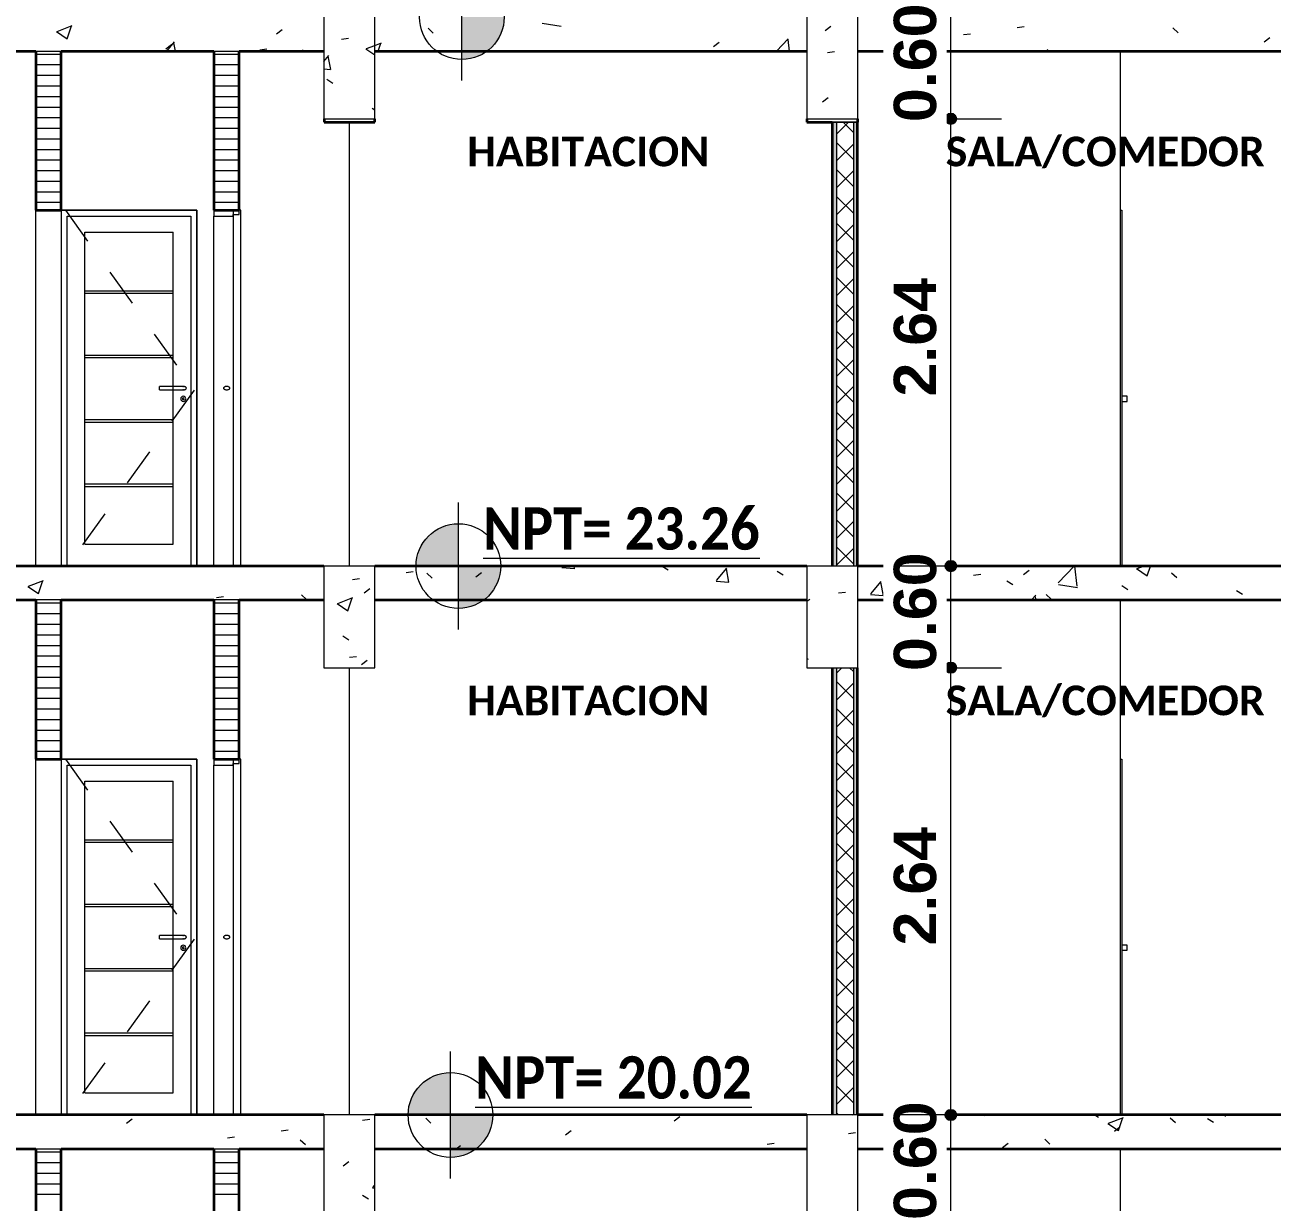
# Model space of a CAD drawing. Header units: metres. Extents: x -144 to 1000, y -717 to 29.
# Drawn here: x 228.05 to 235.41, y -636.86 to -629.91 of the extents above; entities that cross this region are included whole.
import ezdxf

# ---------------------------------------------------------------- set-up
doc = ezdxf.new("R2010")
doc.units = ezdxf.units.M
doc.linetypes.add('Trazo', pattern=[0.45, 0.225, -0.225])
doc.layers.get('0').update_dxf_attribs({"color": 1})
for name, color, linetype, lineweight in [('A-ANNO-DIMS', 1, 'Continuous', 9), ('A-DETL-GENF', 1, 'Continuous', 9), ('A-DETL-THIN', 1, 'Continuous', 9), ('A-DOOR', 1, 'Continuous', 9), ('A-DOOR-FRAM', 1, 'Continuous', 9), ('A-DOOR-HDLN', 1, 'Trazo', 20), ('A-FLOR', 2, 'Continuous', 9), ('A-FLOR-MCUT', 7, 'Continuous', 9), ('A-FLOR-PATT', 8, 'Continuous', 50), ('A-WALL', 4, 'Continuous', 9), ('G-ANNO-DIMS', 1, 'Continuous', 9), ('G-ANNO-TEXT', 2, 'Continuous', 9), ('G-IMPT', 1, 'Continuous', 9), ('S-BEAM', 1, 'Continuous', 9)]:
    doc.layers.add(name, color=color, linetype=linetype, lineweight=lineweight)
doc.layers.add('A-WALL-PATT', color=7, linetype='Continuous', lineweight=35, true_color=0x9c9c9c)
doc.styles.add('Arial Black_B', font='ariblk.ttf', dxfattribs={"width": 0.9, "height": 0.1875})
doc.styles.add('Calibri_B', font='calibrib.ttf', dxfattribs={"height": 0.165})
doc.styles.add('Calibri_B_1', font='calibrib.ttf', dxfattribs={"height": 0.135})

# ---------------------------------------------------------------- blocks, each defined once
blk = doc.blocks.new('JUEGO DE SALA 3 - SALA 3_dwg-332581-L1')
at = {"layer": 'G-IMPT'}
for p, q in [((13.6745, 13.54), (13.7179, 13.54)), ((13.6836, 13.54), (13.6841, 13.54)), ((13.6878, 13.54), (13.7269, 13.54)), ((14.3029, 13.54), (13.7179, 13.54)), ((14.3299, 13.54), (13.7269, 13.54)), ((13.8443, 13.54), (13.8633, 13.54)), ((14.0983, 13.54), (14.0995, 13.54)), ((14.1905, 13.54), (15.466, 13.54)), ((14.2424, 13.54), (15.5731, 13.54)), ((14.2469, 13.54), (14.2461, 13.54)), ((14.3029, 13.54), (14.3447, 13.54)), ((14.3349, 13.54), (14.3364, 13.54)), ((14.3805, 13.54), (14.3757, 13.54)), ((14.4141, 13.54), (14.4093, 13.54)), ((14.4382, 13.54), (14.4334, 13.54)), ((14.4388, 13.54), (14.434, 13.54)), ((14.446, 13.54), (14.4413, 13.54)), ((14.4478, 13.54), (14.443, 13.54)), ((14.4479, 13.54), (14.4432, 13.54)), ((14.4433, 13.54), (14.448, 13.54)), ((14.4552, 13.54), (14.4504, 13.54)), ((14.5245, 13.54), (14.5292, 13.54)), ((14.5339, 13.54), (14.5291, 13.54)), ((14.712, 13.54), (14.7073, 13.54)), ((14.7372, 13.54), (14.7325, 13.54)), ((14.9046, 13.54), (14.8998, 13.54)), ((15.0645, 13.54), (15.0597, 13.54)), ((15.2754, 13.54), (15.2708, 13.54)), ((15.3635, 13.54), (15.3608, 13.54)), ((15.3663, 13.54), (15.3616, 13.54)), ((15.3848, 13.54), (15.38, 13.54)), ((15.399, 13.54), (15.3943, 13.54)), ((15.4175, 13.54), (15.4127, 13.54)), ((15.4448, 13.54), (15.44, 13.54)), ((15.5112, 13.54), (15.5065, 13.54)), ((15.526, 13.54), (15.5213, 13.54)), ((15.5444, 13.54), (15.5397, 13.54))]:
    blk.add_line(p, q, dxfattribs=at)
at = {"layer": 'G-IMPT', "flags": 128}
for points in [[(14.0809, 13.54), (14.1185, 13.54), (14.1571, 13.54), (14.1846, 13.54), (14.2016, 13.54), (14.2193, 13.54), (14.2265, 13.54), (14.2303, 13.54)], [(14.081, 13.54), (14.1186, 13.54), (14.1572, 13.54), (14.1847, 13.54), (14.2016, 13.54), (14.2194, 13.54), (14.2266, 13.54), (14.2304, 13.54)], [(14.2274, 13.54), (14.1385, 13.54), (14.0818, 13.54)], [(14.2268, 13.54), (14.1738, 13.54), (14.1209, 13.54), (14.1082, 13.54), (14.0819, 13.54)], [(14.2328, 13.54), (14.1807, 13.54), (14.1608, 13.54), (14.1239, 13.54), (14.082, 13.54)], [(14.2285, 13.54), (14.1243, 13.54), (14.082, 13.54)], [(14.2242, 13.54), (14.1166, 13.54), (14.0823, 13.54)], [(14.0837, 13.54), (14.1137, 13.54), (14.1569, 13.54), (14.1912, 13.54), (14.2268, 13.54)], [(14.2705, 13.54), (14.2686, 13.54), (14.2688, 13.54), (14.2703, 13.54), (14.2677, 13.54), (14.2663, 13.54), (14.2658, 13.54), (14.2654, 13.54)], [(14.2805, 13.54), (14.2786, 13.54), (14.281, 13.54), (14.2791, 13.54), (14.2797, 13.54), (14.278, 13.54)], [(14.2831, 13.54), (14.2855, 13.54), (14.2798, 13.54)], [(14.2996, 13.54), (14.299, 13.54), (14.2958, 13.54), (14.2951, 13.54), (14.2899, 13.54)], [(14.3088, 13.54), (14.3069, 13.54), (14.3071, 13.54), (14.3087, 13.54), (14.306, 13.54), (14.3047, 13.54), (14.3042, 13.54), (14.3037, 13.54)], [(14.3189, 13.54), (14.3169, 13.54), (14.3193, 13.54), (14.3174, 13.54), (14.3181, 13.54), (14.3164, 13.54)], [(14.3215, 13.54), (14.3239, 13.54), (14.3181, 13.54)], [(14.3379, 13.54), (14.3373, 13.54), (14.3341, 13.54), (14.3335, 13.54), (14.3282, 13.54)], [(14.3482, 13.54), (14.3505, 13.54), (14.3519, 13.54)], [(14.3719, 13.54), (14.3651, 13.54), (14.3622, 13.54)], [(14.3812, 13.54), (14.3764, 13.54), (14.3749, 13.54)], [(14.3922, 13.54), (14.3936, 13.54), (14.3878, 13.54), (14.3886, 13.54), (14.3872, 13.54)], [(14.4088, 13.54), (14.4017, 13.54), (14.4012, 13.54), (14.3997, 13.54), (14.3961, 13.54)], [(14.4177, 13.54), (14.4201, 13.54), (14.4144, 13.54)], [(14.4362, 13.54), (14.4324, 13.54), (14.4346, 13.54)], [(14.4468, 13.54), (14.4492, 13.54), (14.4435, 13.54)], [(14.4693, 13.54), (14.4573, 13.54), (14.4553, 13.54)], [(14.4701, 13.54), (14.4695, 13.54), (14.4663, 13.54), (14.4656, 13.54), (14.4604, 13.54)], [(14.4877, 13.54), (14.4858, 13.54), (14.4881, 13.54), (14.4863, 13.54), (14.4869, 13.54), (14.4852, 13.54)], [(14.5224, 13.54), (14.5205, 13.54), (14.5207, 13.54), (14.5223, 13.54), (14.5196, 13.54), (14.5182, 13.54), (14.5178, 13.54), (14.5173, 13.54)], [(14.5402, 13.54), (14.5331, 13.54), (14.5312, 13.54), (14.5281, 13.54), (14.5267, 13.54), (14.5254, 13.54), (14.5254, 13.54)], [(14.5478, 13.54), (14.5429, 13.54), (14.5415, 13.54)], [(14.5554, 13.54), (14.5589, 13.54), (14.5624, 13.54), (14.5632, 13.54), (14.5605, 13.54)], [(14.5745, 13.54), (14.5758, 13.54), (14.5803, 13.54), (14.575, 13.54), (14.5758, 13.54), (14.5753, 13.54)], [(14.5923, 13.54), (14.589, 13.54), (14.5862, 13.54), (14.5842, 13.54), (14.5817, 13.54)], [(14.6186, 13.54), (14.6209, 13.54), (14.6224, 13.54)], [(14.6424, 13.54), (14.6355, 13.54), (14.6326, 13.54)], [(14.6787, 13.54), (14.6768, 13.54), (14.677, 13.54), (14.6785, 13.54), (14.6759, 13.54), (14.6745, 13.54), (14.6741, 13.54), (14.6736, 13.54)], [(14.6965, 13.54), (14.6894, 13.54), (14.6875, 13.54), (14.6844, 13.54), (14.683, 13.54), (14.6817, 13.54), (14.6817, 13.54)], [(14.7117, 13.54), (14.7152, 13.54), (14.7187, 13.54), (14.7195, 13.54), (14.7168, 13.54)], [(14.7491, 13.54), (14.7504, 13.54), (14.755, 13.54), (14.7496, 13.54), (14.7504, 13.54), (14.7499, 13.54)], [(14.7666, 13.54), (14.7595, 13.54), (14.759, 13.54), (14.7575, 13.54), (14.7539, 13.54)], [(14.7941, 13.54), (14.7902, 13.54), (14.7924, 13.54)], [(14.8305, 13.54), (14.8318, 13.54), (14.8364, 13.54), (14.8311, 13.54), (14.8318, 13.54), (14.8314, 13.54)], [(14.854, 13.54), (14.8564, 13.54), (14.8507, 13.54)], [(14.8949, 13.54), (14.893, 13.54), (14.8953, 13.54), (14.8935, 13.54), (14.8941, 13.54), (14.8924, 13.54)], [(14.9296, 13.54), (14.9277, 13.54), (14.9279, 13.54), (14.9295, 13.54), (14.9268, 13.54), (14.9254, 13.54), (14.925, 13.54), (14.9245, 13.54)], [(14.9729, 13.54), (14.9763, 13.54), (14.9799, 13.54), (14.9806, 13.54), (14.978, 13.54)], [(15.0112, 13.54), (15.0126, 13.54), (15.0068, 13.54), (15.0076, 13.54), (15.0062, 13.54)], [(15.0396, 13.54), (15.0377, 13.54), (15.0379, 13.54), (15.0395, 13.54), (15.0368, 13.54), (15.0355, 13.54), (15.035, 13.54), (15.0346, 13.54)], [(15.0727, 13.54), (15.0761, 13.54), (15.0797, 13.54), (15.0804, 13.54), (15.0777, 13.54)], [(15.124, 13.54), (15.1221, 13.54), (15.1223, 13.54), (15.1238, 13.54), (15.1212, 13.54), (15.1198, 13.54), (15.1193, 13.54), (15.1189, 13.54)], [(15.1883, 13.54), (15.1918, 13.54), (15.1953, 13.54), (15.1961, 13.54), (15.1934, 13.54)], [(15.2927, 13.54), (15.2921, 13.54), (15.2889, 13.54), (15.2883, 13.54), (15.283, 13.54)], [(15.3146, 13.54), (15.3159, 13.54), (15.3101, 13.54), (15.3109, 13.54), (15.3095, 13.54)]]:
    blk.add_lwpolyline(points, dxfattribs=at)
blk = doc.blocks.new('ololo')
at = {"layer": 'A-ANNO-DIMS', "lineweight": 25, "true_color": 0x008000}
h = blk.add_hatch(color=96, dxfattribs=at)
edge = h.paths.add_edge_path()
edge.add_arc((233.5109, -630.4654), 0.0312, 0, 360)
h = blk.add_hatch(color=96, dxfattribs=at)
edge = h.paths.add_edge_path()
edge.add_arc((233.5109, -630.4654), 0.0312, 0, 360)
h = blk.add_hatch(color=96, dxfattribs=at)
edge = h.paths.add_edge_path()
edge.add_arc((233.5109, -633.1054), 0.0312, 0, 360)
h = blk.add_hatch(color=96, dxfattribs=at)
edge = h.paths.add_edge_path()
edge.add_arc((233.5109, -633.7054), 0.0312, 0, 360)
h = blk.add_hatch(color=96, dxfattribs=at)
edge = h.paths.add_edge_path()
edge.add_arc((233.5109, -633.7054), 0.0312, 0, 360)
h = blk.add_hatch(color=96, dxfattribs=at)
edge = h.paths.add_edge_path()
edge.add_arc((233.5109, -636.3454), 0.0312, 0, 360)
at = {"layer": 'A-WALL-PATT', "lineweight": 5, "true_color": 0x747474}
for points in [[(232.8116, -633.1054), (232.8366, -633.1054), (232.8366, -630.4854), (232.8116, -630.4854), (232.8116, -632.9397)], [(232.8366, -636.3454), (232.8366, -633.7054), (232.8116, -633.7054), (232.8116, -636.3454)]]:
    blk.add_hatch(color=8, dxfattribs=at).paths.add_polyline_path(points)
at = {"layer": 'A-WALL-PATT', "true_color": 0x747474}
for points in [[(232.9366, -633.1054), (232.9616, -633.1054), (232.9616, -630.4854), (232.9366, -630.4854), (232.9366, -632.9397)], [(232.9616, -636.3454), (232.9616, -633.7054), (232.9366, -633.7054), (232.9366, -636.3454)]]:
    blk.add_hatch(color=8, dxfattribs=at).paths.add_polyline_path(points)
at = {"layer": 'G-ANNO-DIMS'}
h = blk.add_hatch(color=256, dxfattribs=at)
edge = h.paths.add_edge_path()
edge.add_line((230.6257, -629.8654), (230.8757, -629.8654))
edge.add_arc((230.6257, -629.8654), 0.25, 270, 360, ccw=False)
edge.add_line((230.6257, -630.1154), (230.6257, -629.8654))
h = blk.add_hatch(color=256, dxfattribs=at)
edge = h.paths.add_edge_path()
edge.add_line((230.6054, -633.1054), (230.3554, -633.1054))
edge.add_arc((230.6054, -633.1054), 0.25, 90, 180, ccw=False)
edge.add_line((230.6054, -632.8554), (230.6054, -633.1054))
h = blk.add_hatch(color=256, dxfattribs=at)
edge = h.paths.add_edge_path()
edge.add_line((230.6054, -633.1054), (230.8554, -633.1054))
edge.add_arc((230.6054, -633.1054), 0.25, 270, 360, ccw=False)
edge.add_line((230.6054, -633.3554), (230.6054, -633.1054))
h = blk.add_hatch(color=256, dxfattribs=at)
edge = h.paths.add_edge_path()
edge.add_line((230.5587, -636.3454), (230.3087, -636.3454))
edge.add_arc((230.5587, -636.3454), 0.25, 90, 180, ccw=False)
edge.add_line((230.5587, -636.0954), (230.5587, -636.3454))
h = blk.add_hatch(color=256, dxfattribs=at)
edge = h.paths.add_edge_path()
edge.add_line((230.5587, -636.3454), (230.8087, -636.3454))
edge.add_arc((230.5587, -636.3454), 0.25, 270, 360, ccw=False)
edge.add_line((230.5587, -636.5954), (230.5587, -636.3454))
at = {"layer": 'A-ANNO-DIMS', "color": 96, "true_color": 0x008000}
for p, q in [((233.5109, -630.4654), (233.5109, -629.8654)), ((233.5109, -630.4654), (233.2109, -630.4654)), ((233.5109, -630.4654), (233.2109, -630.4654)), ((233.5109, -630.4654), (233.8109, -630.4654)), ((233.5109, -630.4654), (233.8109, -630.4654)), ((233.5109, -633.1054), (233.2109, -633.1054)), ((233.5109, -633.7054), (233.5109, -633.1054)), ((233.5109, -633.1054), (233.8109, -633.1054)), ((233.5109, -633.7054), (233.2109, -633.7054)), ((233.5109, -633.7054), (233.2109, -633.7054)), ((233.5109, -633.7054), (233.8109, -633.7054)), ((233.5109, -633.7054), (233.8109, -633.7054)), ((233.5109, -636.3454), (233.2109, -636.3454)), ((233.5109, -636.9454), (233.5109, -636.3454)), ((233.5109, -636.3454), (233.8109, -636.3454))]:
    blk.add_line(p, q, dxfattribs=at)
at = {"layer": 'A-ANNO-DIMS', "color": 96, "lineweight": 25, "true_color": 0x008000}
for centre in [(233.5109, -630.4654), (233.5109, -630.4654), (233.5109, -633.1054), (233.5109, -633.7054), (233.5109, -633.7054), (233.5109, -636.3454)]:
    blk.add_circle(centre, 0.0312, dxfattribs=at)
at = {"layer": 'A-DETL-GENF'}
for p, q in [((232.7703, -629.9434), (232.8036, -629.9179)), ((229.9148, -629.995), (229.9564, -629.9896)), ((230.059, -630.0528), (230.1126, -630.0889)), ((230.063, -630.0513), (230.1126, -630.0323)), ((229.8104, -630.1272), (229.8403, -630.0916)), ((229.8518, -630.1755), (229.8371, -630.0959)), ((232.7827, -630.0744), (232.8243, -630.0689)), ((229.8104, -630.1716), (229.8516, -630.1752)), ((229.8294, -630.2323), (229.8648, -630.2548)), ((232.7549, -630.3662), (232.7881, -630.3406)), ((230.0972, -630.4029), (230.1126, -630.4127)), ((229.9802, -633.1849), (230.0218, -633.1794)), ((229.8933, -633.3257), (229.9822, -633.2916)), ((230.0494, -633.264), (230.0826, -633.2385)), ((232.8478, -633.2642), (232.8894, -633.2588)), ((229.8901, -633.327), (229.9532, -633.3696)), ((229.9532, -633.3699), (229.9789, -633.2932)), ((232.6626, -633.3135), (232.68, -633.3001)), ((229.923, -633.518), (229.9583, -633.5405)), ((229.963, -633.644), (230.0046, -633.6386)), ((232.6626, -633.6503), (232.6701, -633.6551)), ((230.0339, -633.6868), (230.0672, -633.6613)), ((230.0404, -636.3754), (230.082, -636.3699)), ((232.9083, -636.4547), (232.9498, -636.4492)), ((229.8108, -636.5667), (229.8126, -636.566)), ((229.9259, -636.6462), (229.9591, -636.6207)), ((230.0394, -636.8183), (230.0748, -636.8409)), ((230.0983, -636.7758), (230.1126, -636.7771)), ((230.1005, -636.7731), (230.1126, -636.7588))]:
    blk.add_line(p, q, dxfattribs=at)
at = {"layer": 'A-DETL-THIN'}
for p, q in [((229.8104, -629.8654), (229.8104, -630.4654)), ((230.1126, -630.4654), (230.1126, -629.8654)), ((232.6626, -629.8654), (232.6626, -630.4654)), ((232.9626, -630.4654), (232.9626, -629.8654)), ((229.8104, -630.4654), (230.1126, -630.4654)), ((232.6626, -630.4654), (232.9626, -630.4654)), ((230.1126, -633.1054), (229.8104, -633.1054)), ((229.8104, -633.1054), (229.8104, -633.7054)), ((230.1126, -633.7054), (230.1126, -633.1054)), ((232.6626, -633.1054), (232.6626, -633.7054)), ((232.9626, -633.1054), (232.6626, -633.1054)), ((232.9626, -633.7054), (232.9626, -633.1054)), ((229.8104, -633.7054), (230.1126, -633.7054)), ((232.6626, -633.7054), (232.9626, -633.7054)), ((230.1126, -636.3454), (229.8104, -636.3454)), ((229.8104, -636.3454), (229.8104, -636.9454)), ((230.1126, -636.9454), (230.1126, -636.3454)), ((232.6626, -636.3454), (232.6626, -636.9454)), ((232.9626, -636.3454), (232.6626, -636.3454)), ((232.9626, -636.9454), (232.9626, -636.3454))]:
    blk.add_line(p, q, dxfattribs=at)
at = {"layer": 'A-DOOR', "lineweight": 15}
for p, q in [((229.3216, -631.0054), (229.2766, -631.0054)), ((229.2766, -631.0054), (229.2766, -633.1054)), ((229.3216, -633.1054), (229.3216, -631.0054)), ((229.2766, -633.1054), (229.3216, -633.1054)), ((229.3216, -634.2454), (229.2766, -634.2454)), ((229.2766, -634.2454), (229.2766, -636.3454)), ((229.3216, -636.3454), (229.3216, -634.2454)), ((229.2766, -636.3454), (229.3216, -636.3454))]:
    blk.add_line(p, q, dxfattribs=at)
at = {"layer": 'A-DOOR'}
for p, q in [((234.5115, -631.0054), (234.5215, -631.0054)), ((234.5215, -631.0054), (234.5215, -633.1054)), ((228.4016, -631.1354), (228.9216, -631.1354)), ((228.4016, -632.9754), (228.4016, -631.1354)), ((228.9216, -632.9754), (228.9216, -631.1354)), ((228.4016, -631.4804), (228.9216, -631.4804)), ((228.4016, -631.4954), (228.9216, -631.4954)), ((228.4016, -631.8604), (228.9216, -631.8604)), ((228.4016, -631.8754), (228.9216, -631.8754)), ((228.9816, -632.0454), (228.8416, -632.0454)), ((228.8416, -632.0654), (228.9816, -632.0654)), ((228.9799, -632.0454), (228.9833, -632.0454)), ((228.9833, -632.0653), (228.9799, -632.0653)), ((234.552, -632.1033), (234.5215, -632.1033)), ((234.552, -632.1333), (234.552, -632.1033)), ((234.5215, -632.1333), (234.552, -632.1333)), ((228.4016, -632.2404), (228.9216, -632.2404)), ((228.4016, -632.2554), (228.9216, -632.2554)), ((228.4016, -632.6204), (228.9216, -632.6204)), ((228.4016, -632.6354), (228.9216, -632.6354)), ((228.4016, -632.9754), (228.9216, -632.9754)), ((234.5115, -634.2454), (234.5215, -634.2454)), ((234.5215, -634.2454), (234.5215, -636.3454)), ((228.4016, -634.3754), (228.9216, -634.3754)), ((228.4016, -636.2154), (228.4016, -634.3754)), ((228.9216, -636.2154), (228.9216, -634.3754)), ((228.4016, -634.7204), (228.9216, -634.7204)), ((228.4016, -634.7354), (228.9216, -634.7354)), ((228.4016, -635.1004), (228.9216, -635.1004)), ((228.4016, -635.1154), (228.9216, -635.1154)), ((228.9816, -635.2854), (228.8416, -635.2854)), ((228.8416, -635.3054), (228.9816, -635.3054)), ((228.9799, -635.2854), (228.9833, -635.2854)), ((228.9833, -635.3053), (228.9799, -635.3053)), ((234.552, -635.3433), (234.5215, -635.3433)), ((234.552, -635.3733), (234.552, -635.3433)), ((234.5215, -635.3733), (234.552, -635.3733)), ((228.4016, -635.4804), (228.9216, -635.4804)), ((228.4016, -635.4954), (228.9216, -635.4954)), ((228.4016, -635.8604), (228.9216, -635.8604)), ((228.4016, -635.8754), (228.9216, -635.8754)), ((228.4016, -636.2154), (228.9216, -636.2154))]:
    blk.add_line(p, q, dxfattribs=at)
at = {"layer": 'A-DOOR', "flags": 128}
for points in [[(228.8416, -632.0554), (228.8416, -632.0535), (228.8416, -632.0518), (228.8416, -632.0501), (228.8416, -632.0486), (228.8416, -632.0474), (228.8416, -632.0464), (228.8416, -632.0458), (228.8416, -632.0454)], [(228.8416, -632.0653), (228.8416, -632.065), (228.8416, -632.0643), (228.8416, -632.0634), (228.8416, -632.0621), (228.8416, -632.0606), (228.8416, -632.059), (228.8416, -632.0572), (228.8416, -632.0554)], [(228.8416, -635.2954), (228.8416, -635.2935), (228.8416, -635.2918), (228.8416, -635.2901), (228.8416, -635.2886), (228.8416, -635.2874), (228.8416, -635.2864), (228.8416, -635.2858), (228.8416, -635.2854)], [(228.8416, -635.3053), (228.8416, -635.305), (228.8416, -635.3043), (228.8416, -635.3034), (228.8416, -635.3021), (228.8416, -635.3006), (228.8416, -635.299), (228.8416, -635.2972), (228.8416, -635.2954)]]:
    blk.add_lwpolyline(points, dxfattribs=at)
at = {"layer": 'A-DOOR', "lineweight": 15, "flags": 128}
for points in [[(229.2566, -632.0554), (229.2562, -632.0535), (229.2553, -632.0518), (229.2538, -632.0501), (229.2517, -632.0486), (229.2492, -632.0474), (229.2463, -632.0464), (229.2431, -632.0458), (229.2398, -632.0454), (229.2363, -632.0454), (229.233, -632.0458), (229.2298, -632.0464), (229.2269, -632.0474), (229.2244, -632.0486), (229.2223, -632.0501), (229.2208, -632.0518), (229.2199, -632.0535), (229.2196, -632.0554)], [(229.2196, -632.0554), (229.2199, -632.0572), (229.2208, -632.059), (229.2223, -632.0606), (229.2244, -632.0621), (229.2269, -632.0634), (229.2298, -632.0643), (229.233, -632.065), (229.2363, -632.0653), (229.2398, -632.0653), (229.2431, -632.065), (229.2463, -632.0643), (229.2492, -632.0634), (229.2517, -632.0621), (229.2538, -632.0606), (229.2553, -632.059), (229.2562, -632.0572), (229.2566, -632.0554)], [(229.2566, -635.2954), (229.2562, -635.2935), (229.2553, -635.2918), (229.2538, -635.2901), (229.2517, -635.2886), (229.2492, -635.2874), (229.2463, -635.2864), (229.2431, -635.2858), (229.2398, -635.2854), (229.2363, -635.2854), (229.233, -635.2858), (229.2298, -635.2864), (229.2269, -635.2874), (229.2244, -635.2886), (229.2223, -635.2901), (229.2208, -635.2918), (229.2199, -635.2935), (229.2196, -635.2954)], [(229.2196, -635.2954), (229.2199, -635.2972), (229.2208, -635.299), (229.2223, -635.3006), (229.2244, -635.3021), (229.2269, -635.3034), (229.2298, -635.3043), (229.233, -635.305), (229.2363, -635.3053), (229.2398, -635.3053), (229.2431, -635.305), (229.2463, -635.3043), (229.2492, -635.3034), (229.2517, -635.3021), (229.2538, -635.3006), (229.2553, -635.299), (229.2562, -635.2972), (229.2566, -635.2954)]]:
    blk.add_lwpolyline(points, dxfattribs=at)
at = {"layer": 'A-DOOR'}
for centre, radius, start, end in [((228.9816, -632.1183), 0.015, 90, 270), ((228.9816, -632.1183), 0.005, 90, 270), ((228.9816, -632.1183), 0.015, 270, 90), ((228.9816, -632.1183), 0.005, 270, 90), ((228.9816, -635.3583), 0.015, 90, 270), ((228.9816, -635.3583), 0.005, 90, 270), ((228.9816, -635.3583), 0.015, 270, 90), ((228.9816, -635.3583), 0.005, 270, 90)]:
    blk.add_arc(centre, radius, start, end, dxfattribs=at)
for points in [[(229.0001, -632.0554), (229.0001, -632.0548), (228.9999, -632.0535), (228.9989, -632.0517), (228.9974, -632.0501), (228.9953, -632.0486), (228.9928, -632.0474), (228.9899, -632.0464), (228.9867, -632.0457), (228.9833, -632.0454), (228.981, -632.0454), (228.9799, -632.0454)], [(228.9799, -632.0653), (228.981, -632.0654), (228.9833, -632.0654), (228.9867, -632.0651), (228.9899, -632.0644), (228.9928, -632.0634), (228.9953, -632.0622), (228.9974, -632.0607), (228.9989, -632.059), (228.9999, -632.0572), (229.0001, -632.056), (229.0001, -632.0554)], [(229.0001, -635.2954), (229.0001, -635.2948), (228.9999, -635.2935), (228.9989, -635.2917), (228.9974, -635.2901), (228.9953, -635.2886), (228.9928, -635.2874), (228.9899, -635.2864), (228.9867, -635.2857), (228.9833, -635.2854), (228.981, -635.2854), (228.9799, -635.2854)], [(228.9799, -635.3053), (228.981, -635.3054), (228.9833, -635.3054), (228.9867, -635.3051), (228.9899, -635.3044), (228.9928, -635.3034), (228.9953, -635.3022), (228.9974, -635.3007), (228.9989, -635.299), (228.9999, -635.2972), (229.0001, -635.296), (229.0001, -635.2954)]]:
    blk.add_open_spline(points, degree=3, dxfattribs=at)
at = {"layer": 'A-DOOR-FRAM'}
for p, q in [((229.0616, -631.0054), (228.2616, -631.0054)), ((228.2616, -631.0054), (228.2616, -633.1054)), ((229.0616, -633.1054), (229.0616, -631.0054)), ((228.2966, -633.1054), (228.2966, -631.0404)), ((228.2966, -631.0404), (229.0266, -631.0404)), ((229.0266, -631.0404), (229.0266, -633.1054)), ((229.1616, -633.1054), (229.1616, -631.0404)), ((229.0616, -634.2454), (228.2616, -634.2454)), ((228.2616, -634.2454), (228.2616, -636.3454)), ((229.0616, -636.3454), (229.0616, -634.2454)), ((228.2966, -636.3454), (228.2966, -634.2804)), ((228.2966, -634.2804), (229.0266, -634.2804)), ((229.0266, -634.2804), (229.0266, -636.3454)), ((229.1616, -636.3454), (229.1616, -634.2804))]:
    blk.add_line(p, q, dxfattribs=at)
at = {"layer": 'A-DOOR-FRAM', "lineweight": 15}
for p, q in [((229.1616, -631.0054), (229.1616, -631.0404)), ((229.3116, -631.0054), (229.1616, -631.0054)), ((229.3116, -631.0304), (229.3116, -631.0054)), ((229.1616, -631.0404), (229.2766, -631.0404)), ((229.2766, -631.0404), (229.2766, -631.0304)), ((229.2766, -631.0304), (229.3116, -631.0304)), ((229.1616, -634.2454), (229.1616, -634.2804)), ((229.3116, -634.2454), (229.1616, -634.2454)), ((229.3116, -634.2704), (229.3116, -634.2454)), ((229.1616, -634.2804), (229.2766, -634.2804)), ((229.2766, -634.2804), (229.2766, -634.2704)), ((229.2766, -634.2704), (229.3116, -634.2704))]:
    blk.add_line(p, q, dxfattribs=at)
at = {"layer": 'A-DOOR-HDLN'}
for p, q in [((228.2866, -631.0054), (229.0466, -632.0674)), ((229.0466, -632.0674), (228.2966, -633.1054)), ((228.2866, -634.2454), (229.0466, -635.3074)), ((229.0466, -635.3074), (228.2966, -636.3454))]:
    blk.add_line(p, q, dxfattribs=at)
at = {"layer": 'A-FLOR', "lineweight": 35}
for p, q in [((222.5126, -630.0654), (228.1116, -630.0654)), ((228.2616, -630.0654), (229.1616, -630.0654)), ((229.3116, -630.0654), (229.8104, -630.0654)), ((230.1126, -630.0654), (232.6626, -630.0654)), ((232.9626, -630.0654), (235.9615, -630.0654)), ((229.8104, -633.1054), (222.5126, -633.1054)), ((232.6626, -633.1054), (230.1126, -633.1054)), ((241.5612, -633.1054), (232.9626, -633.1054)), ((222.5126, -633.3054), (228.1116, -633.3054)), ((228.2616, -633.3054), (229.1616, -633.3054)), ((229.3116, -633.3054), (229.8104, -633.3054)), ((230.1126, -633.3054), (232.6626, -633.3054)), ((232.9626, -633.3054), (235.9615, -633.3054)), ((229.8104, -636.3454), (222.5126, -636.3454)), ((232.6626, -636.3454), (230.1126, -636.3454)), ((241.5612, -636.3454), (232.9626, -636.3454)), ((222.5126, -636.5454), (228.1116, -636.5454)), ((228.2616, -636.5454), (229.1616, -636.5454)), ((229.3116, -636.5454), (229.8104, -636.5454)), ((230.1126, -636.5454), (232.6626, -636.5454)), ((232.9626, -636.5454), (235.9615, -636.5454))]:
    blk.add_line(p, q, dxfattribs=at)
at = {"layer": 'A-FLOR-MCUT'}
for p, q in [((228.1116, -630.0654), (228.2616, -630.0654)), ((229.1616, -630.0654), (229.3116, -630.0654)), ((228.1116, -636.5454), (228.2616, -636.5454)), ((229.1616, -636.5454), (229.3116, -636.5454))]:
    blk.add_line(p, q, dxfattribs=at)
at = {"layer": 'A-FLOR-PATT', "color": 8, "lineweight": 5, "true_color": 0x828282}
for p, q in [((231.0997, -629.9006), (231.2126, -629.9182)), ((228.2339, -629.9511), (228.2971, -629.9937)), ((228.2376, -629.9497), (228.3265, -629.9156)), ((228.297, -629.994), (228.3228, -629.9173)), ((229.5314, -629.9631), (229.5647, -629.9376)), ((230.4264, -629.9311), (230.4573, -629.9594)), ((233.5857, -629.9687), (233.6272, -629.9632)), ((233.9027, -629.9269), (233.9442, -629.9215)), ((234.8213, -629.9292), (234.8522, -629.9575)), ((228.8793, -630.0526), (228.9126, -630.027)), ((228.8845, -630.0654), (228.9294, -630.0119)), ((228.9353, -630.0654), (228.9262, -630.0162)), ((229.4338, -630.0584), (229.4754, -630.0529)), ((230.1126, -630.0323), (230.1519, -630.0172)), ((230.1324, -630.0654), (230.1479, -630.019)), ((232.1107, -630.0386), (232.1439, -630.0131)), ((232.4828, -630.0654), (232.5513, -629.994)), ((232.5585, -630.0654), (232.5506, -629.9971)), ((235.3601, -630.0108), (235.3933, -629.9853)), ((229.6857, -630.0582), (229.6935, -630.0654)), ((234.0806, -630.0563), (234.0905, -630.0654)), ((228.1117, -633.1072), (228.114, -633.1054)), ((230.2971, -633.1431), (230.3387, -633.1377)), ((230.709, -633.1688), (230.7423, -633.1433)), ((231.2153, -633.1141), (231.2912, -633.1207)), ((231.2181, -633.1106), (231.2226, -633.1054)), ((231.2914, -633.1211), (231.2885, -633.1054)), ((231.8083, -633.1061), (231.8436, -633.1286)), ((232.1291, -633.1903), (232.1903, -633.1174)), ((232.2023, -633.2008), (232.1876, -633.1212)), ((232.4862, -633.1347), (232.5216, -633.1572)), ((233.9403, -633.1549), (233.9735, -633.1294)), ((234.145, -633.2035), (234.2391, -633.1054)), ((234.2568, -633.2232), (234.2431, -633.1054)), ((234.6075, -633.1208), (234.6706, -633.1634)), ((234.6114, -633.1193), (234.6476, -633.1054)), ((234.6706, -633.1638), (234.6902, -633.1054)), ((234.8138, -633.1456), (234.8447, -633.1739)), ((228.0679, -633.2241), (228.1568, -633.19)), ((228.128, -633.2682), (228.1538, -633.1914)), ((230.4194, -633.148), (230.4503, -633.1763)), ((232.1262, -633.1938), (232.2021, -633.2004)), ((233.04, -633.27), (233.1012, -633.1971)), ((233.1132, -633.2805), (233.0985, -633.2009)), ((233.1642, -633.1633), (233.1995, -633.1859)), ((233.165, -633.2225), (233.2066, -633.217)), ((233.2988, -633.2362), (233.3321, -633.2107)), ((233.646, -633.1592), (233.6875, -633.1537)), ((233.8421, -633.192), (233.8775, -633.2145)), ((234.1462, -633.2147), (234.2591, -633.2322)), ((228.0649, -633.2252), (228.1281, -633.2679)), ((229.1771, -633.2906), (229.2187, -633.2851)), ((229.6788, -633.2751), (229.7097, -633.3034)), ((233.0371, -633.2735), (233.113, -633.2801)), ((233.9881, -633.3054), (234.0121, -633.2768)), ((234.014, -633.3054), (234.0094, -633.2806)), ((234.0731, -633.2727), (234.104, -633.301)), ((234.5201, -633.2206), (234.5554, -633.2431)), ((235.1981, -633.2493), (235.2334, -633.2718)), ((228.6477, -636.3942), (228.681, -636.3687)), ((230.4125, -636.3649), (230.4434, -636.3932)), ((231.879, -636.3803), (231.9123, -636.3548)), ((233.7109, -636.3491), (233.7388, -636.3454)), ((234.361, -636.3454), (234.3826, -636.3591)), ((234.4417, -636.3937), (234.5307, -636.3595)), ((234.5016, -636.4379), (234.5273, -636.3612)), ((234.8063, -636.362), (234.8372, -636.3903)), ((235.0252, -636.3652), (235.0605, -636.3878)), ((235.1284, -636.3525), (235.1377, -636.3454)), ((229.5594, -636.4387), (229.601, -636.4332)), ((231.2375, -636.4616), (231.2708, -636.4361)), ((234.4385, -636.3949), (234.5017, -636.4375)), ((234.4765, -636.4418), (234.5097, -636.4163)), ((229.2424, -636.4804), (229.284, -636.475)), ((229.6719, -636.4921), (229.7028, -636.5204)), ((230.5928, -636.5454), (230.6187, -636.5255)), ((232.4273, -636.518), (232.4689, -636.5126)), ((233.8168, -636.5371), (233.85, -636.5116)), ((234.0656, -636.4891), (234.0965, -636.5174)), ((228.3361, -636.5454), (228.3399, -636.5408)), ((228.3381, -636.5454), (228.3378, -636.5438))]:
    blk.add_line(p, q, dxfattribs=at)
at = {"layer": 'A-WALL', "lineweight": 35}
for p, q in [((228.1116, -630.0654), (228.1116, -631.0054)), ((228.2616, -631.0054), (228.2616, -630.0654)), ((229.1616, -630.0654), (229.1616, -631.0054)), ((229.3116, -631.0054), (229.3116, -630.0654)), ((232.8116, -630.4854), (232.8116, -633.1054)), ((232.9616, -633.1054), (232.9616, -630.4854)), ((228.1116, -631.0054), (228.2616, -631.0054)), ((229.1616, -631.0054), (229.3116, -631.0054)), ((228.1116, -633.3054), (228.1116, -634.2454)), ((228.2616, -634.2454), (228.2616, -633.3054)), ((229.1616, -633.3054), (229.1616, -634.2454)), ((229.3116, -634.2454), (229.3116, -633.3054)), ((232.8116, -633.7054), (232.8116, -636.3454)), ((232.9616, -636.3454), (232.9616, -633.7054)), ((228.1116, -634.2454), (228.2616, -634.2454)), ((229.1616, -634.2454), (229.3116, -634.2454)), ((228.1116, -636.5454), (228.1116, -637.4854)), ((228.2616, -637.4854), (228.2616, -636.5454)), ((229.1616, -636.5454), (229.1616, -637.4854)), ((229.3116, -637.4854), (229.3116, -636.5454))]:
    blk.add_line(p, q, dxfattribs=at)
at = {"layer": 'A-WALL'}
for p, q in [((234.5115, -630.0654), (234.5115, -633.1054)), ((229.9616, -630.4854), (229.9616, -633.1054)), ((232.9616, -630.4854), (232.8116, -630.4854)), ((232.8366, -630.4854), (232.8366, -633.1054)), ((232.9366, -630.4854), (232.9366, -633.1054)), ((228.1116, -633.1054), (228.1116, -631.0054)), ((228.2616, -631.0054), (229.0616, -631.0054)), ((228.2616, -631.0054), (228.2616, -633.1054)), ((229.0616, -631.0054), (229.0616, -633.1054)), ((228.2616, -633.3054), (228.1116, -633.3054)), ((229.3116, -633.3054), (229.1616, -633.3054)), ((234.5115, -633.3054), (234.5115, -636.3454)), ((229.9616, -633.7054), (229.9616, -636.3454)), ((232.8366, -633.7054), (232.8366, -636.3454)), ((232.9366, -633.7054), (232.9366, -636.3454)), ((228.1116, -636.3454), (228.1116, -634.2454)), ((228.2616, -634.2454), (229.0616, -634.2454)), ((228.2616, -634.2454), (228.2616, -636.3454)), ((229.0616, -634.2454), (229.0616, -636.3454)), ((234.5115, -636.5454), (234.5115, -639.5854))]:
    blk.add_line(p, q, dxfattribs=at)
at = {"layer": 'A-WALL-PATT', "color": 8, "lineweight": 5, "true_color": 0x727272}
for p, q in [((228.2616, -630.0854), (228.1116, -630.0854)), ((229.3116, -630.0854), (229.1616, -630.0854)), ((228.2616, -630.1479), (228.1116, -630.1479)), ((229.3116, -630.1479), (229.1616, -630.1479)), ((228.2616, -630.2104), (228.1116, -630.2104)), ((228.2616, -630.2729), (228.1116, -630.2729)), ((229.3116, -630.2104), (229.1616, -630.2104)), ((229.3116, -630.2729), (229.1616, -630.2729)), ((228.2616, -630.3354), (228.1116, -630.3354)), ((229.3116, -630.3354), (229.1616, -630.3354)), ((228.2616, -630.3979), (228.1116, -630.3979)), ((229.3116, -630.3979), (229.1616, -630.3979)), ((228.2616, -630.4604), (228.1116, -630.4604)), ((229.3116, -630.4604), (229.1616, -630.4604)), ((228.2616, -630.5229), (228.1116, -630.5229)), ((229.3116, -630.5229), (229.1616, -630.5229)), ((228.2616, -630.5854), (228.1116, -630.5854)), ((229.3116, -630.5854), (229.1616, -630.5854)), ((228.2616, -630.6479), (228.1116, -630.6479)), ((228.2616, -630.7104), (228.1116, -630.7104)), ((229.3116, -630.6479), (229.1616, -630.6479)), ((229.3116, -630.7104), (229.1616, -630.7104)), ((228.2616, -630.7729), (228.1116, -630.7729)), ((229.3116, -630.7729), (229.1616, -630.7729)), ((228.2616, -630.8354), (228.1116, -630.8354)), ((229.3116, -630.8354), (229.1616, -630.8354)), ((228.2616, -630.8979), (228.1116, -630.8979)), ((229.3116, -630.8979), (229.1616, -630.8979)), ((228.2616, -630.9604), (228.1116, -630.9604)), ((229.3116, -630.9604), (229.1616, -630.9604)), ((228.2616, -633.3254), (228.1116, -633.3254)), ((229.3116, -633.3254), (229.1616, -633.3254)), ((228.2616, -633.3879), (228.1116, -633.3879)), ((229.3116, -633.3879), (229.1616, -633.3879)), ((228.2616, -633.4504), (228.1116, -633.4504)), ((228.2616, -633.5129), (228.1116, -633.5129)), ((229.3116, -633.4504), (229.1616, -633.4504)), ((229.3116, -633.5129), (229.1616, -633.5129)), ((228.2616, -633.5754), (228.1116, -633.5754)), ((229.3116, -633.5754), (229.1616, -633.5754)), ((228.2616, -633.6379), (228.1116, -633.6379)), ((229.3116, -633.6379), (229.1616, -633.6379)), ((228.2616, -633.7004), (228.1116, -633.7004)), ((229.3116, -633.7004), (229.1616, -633.7004)), ((228.2616, -633.7629), (228.1116, -633.7629)), ((229.3116, -633.7629), (229.1616, -633.7629)), ((228.2616, -633.8254), (228.1116, -633.8254)), ((229.3116, -633.8254), (229.1616, -633.8254)), ((228.2616, -633.8879), (228.1116, -633.8879)), ((228.2616, -633.9504), (228.1116, -633.9504)), ((229.3116, -633.8879), (229.1616, -633.8879)), ((229.3116, -633.9504), (229.1616, -633.9504)), ((228.2616, -634.0129), (228.1116, -634.0129)), ((229.3116, -634.0129), (229.1616, -634.0129)), ((228.2616, -634.0754), (228.1116, -634.0754)), ((229.3116, -634.0754), (229.1616, -634.0754)), ((228.2616, -634.1379), (228.1116, -634.1379)), ((229.3116, -634.1379), (229.1616, -634.1379)), ((228.2616, -634.2004), (228.1116, -634.2004)), ((229.3116, -634.2004), (229.1616, -634.2004)), ((228.2616, -636.5654), (228.1116, -636.5654)), ((229.3116, -636.5654), (229.1616, -636.5654)), ((228.2616, -636.6279), (228.1116, -636.6279)), ((229.3116, -636.6279), (229.1616, -636.6279)), ((228.2616, -636.6904), (228.1116, -636.6904)), ((229.3116, -636.6904), (229.1616, -636.6904)), ((228.2616, -636.7529), (228.1116, -636.7529)), ((228.2616, -636.8154), (228.1116, -636.8154)), ((229.3116, -636.7529), (229.1616, -636.7529)), ((229.3116, -636.8154), (229.1616, -636.8154))]:
    blk.add_line(p, q, dxfattribs=at)
at = {"layer": 'A-WALL-PATT', "color": 1, "lineweight": 5, "true_color": 0xff0000}
for p, q in [((232.8366, -630.5554), (232.9066, -630.4854)), ((232.9366, -630.5461), (232.8759, -630.4854)), ((232.9366, -630.7052), (232.8366, -630.6052)), ((232.8366, -630.7145), (232.9366, -630.6145)), ((232.9366, -630.8643), (232.8366, -630.7643)), ((232.8366, -630.8736), (232.9366, -630.7736)), ((232.9366, -631.0234), (232.8366, -630.9234)), ((232.8366, -631.0327), (232.9366, -630.9327)), ((232.9366, -631.1825), (232.8366, -631.0825)), ((232.8366, -631.1918), (232.9366, -631.0918)), ((232.9366, -631.3416), (232.8366, -631.2416)), ((232.8366, -631.3509), (232.9366, -631.2509)), ((232.9366, -631.5007), (232.8366, -631.4007)), ((232.8366, -631.51), (232.9366, -631.41)), ((232.9366, -631.6598), (232.8366, -631.5598)), ((232.8366, -631.6691), (232.9366, -631.5691)), ((232.9366, -631.8189), (232.8366, -631.7189)), ((232.8366, -631.8282), (232.9366, -631.7282)), ((232.9366, -631.978), (232.8366, -631.878)), ((232.8366, -631.9873), (232.9366, -631.8873)), ((232.9366, -632.1371), (232.8366, -632.0371)), ((232.8366, -632.1464), (232.9366, -632.0464)), ((232.9366, -632.2962), (232.8366, -632.1962)), ((232.8366, -632.3055), (232.9366, -632.2055)), ((232.9366, -632.4553), (232.8366, -632.3553)), ((232.8366, -632.4646), (232.9366, -632.3646)), ((232.9366, -632.6144), (232.8366, -632.5144)), ((232.8366, -632.6237), (232.9366, -632.5237)), ((232.9366, -632.7735), (232.8366, -632.6735)), ((232.8366, -632.7828), (232.9366, -632.6828)), ((232.9366, -632.9326), (232.8366, -632.8326)), ((232.8366, -632.9419), (232.9366, -632.8419)), ((232.9366, -633.0917), (232.8366, -632.9917)), ((232.8366, -633.101), (232.9366, -633.001)), ((232.8366, -633.7374), (232.8686, -633.7054)), ((232.9366, -633.7281), (232.9139, -633.7054)), ((232.9366, -633.8871), (232.8366, -633.7871)), ((232.8366, -633.8965), (232.9366, -633.7965)), ((232.9366, -634.0462), (232.8366, -633.9462)), ((232.8366, -634.0556), (232.9366, -633.9556)), ((232.9366, -634.2053), (232.8366, -634.1053)), ((232.8366, -634.2147), (232.9366, -634.1147)), ((232.9366, -634.3644), (232.8366, -634.2644)), ((232.8366, -634.3738), (232.9366, -634.2738)), ((232.9366, -634.5235), (232.8366, -634.4235)), ((232.8366, -634.5329), (232.9366, -634.4329)), ((232.9366, -634.6826), (232.8366, -634.5826)), ((232.8366, -634.692), (232.9366, -634.592)), ((232.9366, -634.8417), (232.8366, -634.7417)), ((232.8366, -634.8511), (232.9366, -634.7511)), ((232.9366, -635.0008), (232.8366, -634.9008)), ((232.8366, -635.0102), (232.9366, -634.9102)), ((232.9366, -635.1599), (232.8366, -635.0599)), ((232.8366, -635.1693), (232.9366, -635.0693)), ((232.9366, -635.319), (232.8366, -635.219)), ((232.8366, -635.3284), (232.9366, -635.2284)), ((232.9366, -635.4781), (232.8366, -635.3781)), ((232.8366, -635.4875), (232.9366, -635.3875)), ((232.9366, -635.6372), (232.8366, -635.5372)), ((232.8366, -635.6466), (232.9366, -635.5466)), ((232.9366, -635.7963), (232.8366, -635.6963)), ((232.8366, -635.8057), (232.9366, -635.7057)), ((232.9366, -635.9554), (232.8366, -635.8554)), ((232.8366, -635.9648), (232.9366, -635.8648)), ((232.9366, -636.1145), (232.8366, -636.0145)), ((232.8366, -636.1239), (232.9366, -636.0239)), ((232.9366, -636.2736), (232.8366, -636.1736)), ((232.8366, -636.283), (232.9366, -636.183)), ((232.8492, -636.3454), (232.8366, -636.3327)), ((232.9333, -636.3454), (232.9366, -636.3421))]:
    blk.add_line(p, q, dxfattribs=at)
at = {"layer": 'G-ANNO-DIMS'}
for p, q in [((230.6257, -630.2404), (230.6257, -629.4904)), ((230.6054, -633.4804), (230.6054, -632.7304)), ((230.2304, -633.1054), (232.3554, -633.1054)), ((230.5587, -636.7204), (230.5587, -635.9704)), ((230.1837, -636.3454), (232.3087, -636.3454))]:
    blk.add_line(p, q, dxfattribs=at)
for centre in [(230.6257, -629.8654), (230.6054, -633.1054), (230.5587, -636.3454)]:
    blk.add_circle(centre, 0.25, dxfattribs=at)
at = {"layer": 'S-BEAM', "lineweight": 35}
for p, q in [((229.8126, -630.4654), (229.8126, -630.4854)), ((229.8126, -630.4854), (230.1126, -630.4854)), ((230.1126, -630.4854), (230.1126, -630.4654)), ((232.6626, -630.4654), (232.6626, -630.4854)), ((232.6626, -630.4854), (232.8116, -630.4854)), ((232.9616, -630.4854), (232.9626, -630.4854)), ((232.9626, -630.4854), (232.9626, -630.4654))]:
    blk.add_line(p, q, dxfattribs=at)
at = {"layer": 'S-BEAM'}
for p, q in [((232.8116, -630.4854), (232.8366, -630.4854)), ((232.8366, -630.4854), (232.9366, -630.4854)), ((232.9366, -630.4854), (232.9616, -630.4854))]:
    blk.add_line(p, q, dxfattribs=at)
blk.add_blockref('JUEGO DE SALA 3 - SALA 3_dwg-332581-L1', (219.3174, -646.6454))
at = {"layer": 'G-ANNO-DIMS', "style": 'Calibri_B', "width": 0.9}
for s, p in [('%%UNPT= 23.26', (230.751, -633.0089)), ('%%UNPT= 20.02', (230.7043, -636.2489))]:
    blk.add_text(s, height=0.25, dxfattribs=at).set_placement(p)
at = {"layer": 'G-ANNO-TEXT', "style": 'Calibri_B_1'}
for s, p in [('HABITACION', (230.6568, -630.7459)), ('SALA/COMEDOR', (233.4811, -630.7459)), ('SALA/COMEDOR', (233.4811, -633.9859)), ('HABITACION', (230.6568, -633.9859))]:
    blk.add_text(s, height=0.175, dxfattribs=at).set_placement(p)
at = {"layer": 'A-ANNO-DIMS', "color": 96, "true_color": 0x008000, "insert": (233.1746, -636.9651), "char_height": 0.25, "width": 0.767402, "attachment_point": 1, "rotation": 90, "line_spacing_factor": 1.180619, "style": 'Arial Black_B', "bg_fill": 3, "box_fill_scale": 1.25, "bg_fill_color": 256, "bg_fill_true_color": 13158600, "bg_fill_transparency": 0}
blk.add_mtext('0.60', dxfattribs=at)
at = {"layer": 'A-ANNO-DIMS', "lineweight": 25, "true_color": 0x008000}
h = blk.add_hatch(color=96, dxfattribs=at)
edge = h.paths.add_edge_path()
edge.add_arc((233.5109, -636.3454), 0.0312, 0, 360)
at = {"layer": 'A-ANNO-DIMS', "color": 96, "true_color": 0x008000}
for q in [(233.5109, -633.7054), (233.2109, -636.3454), (233.8109, -636.3454)]:
    blk.add_line((233.5109, -636.3454), q, dxfattribs=at)
at = {"layer": 'A-ANNO-DIMS', "color": 96, "lineweight": 25, "true_color": 0x008000}
blk.add_circle((233.5109, -636.3454), 0.0312, dxfattribs=at)
at = {"layer": 'A-ANNO-DIMS', "color": 96, "true_color": 0x008000, "char_height": 0.25, "width": 0.767402, "attachment_point": 1, "rotation": 90, "line_spacing_factor": 1.180619, "style": 'Arial Black_B', "bg_fill": 3, "box_fill_scale": 1.25, "bg_fill_color": 256, "bg_fill_true_color": 13158600, "bg_fill_transparency": 0}
for s, insert in [('0.60', (233.1746, -633.7251)), ('2.64', (233.1746, -635.3451))]:
    blk.add_mtext(s, dxfattribs=dict(at, insert=insert))
at = {"layer": 'A-ANNO-DIMS', "lineweight": 25, "true_color": 0x008000}
h = blk.add_hatch(color=96, dxfattribs=at)
edge = h.paths.add_edge_path()
edge.add_arc((233.5109, -633.1054), 0.0312, 0, 360)
at = {"layer": 'A-ANNO-DIMS', "color": 96, "true_color": 0x008000}
for q in [(233.5109, -630.4654), (233.2109, -633.1054), (233.8109, -633.1054)]:
    blk.add_line((233.5109, -633.1054), q, dxfattribs=at)
at = {"layer": 'A-ANNO-DIMS', "color": 96, "lineweight": 25, "true_color": 0x008000}
blk.add_circle((233.5109, -633.1054), 0.0312, dxfattribs=at)
at = {"layer": 'A-ANNO-DIMS', "color": 96, "true_color": 0x008000, "char_height": 0.25, "width": 0.767402, "attachment_point": 1, "rotation": 90, "line_spacing_factor": 1.180619, "style": 'Arial Black_B', "bg_fill": 3, "box_fill_scale": 1.25, "bg_fill_color": 256, "bg_fill_true_color": 13158600, "bg_fill_transparency": 0}
for s, insert in [('0.60', (233.1746, -630.4851)), ('2.64', (233.1746, -632.1051))]:
    blk.add_mtext(s, dxfattribs=dict(at, insert=insert))

msp = doc.modelspace()

# ---------------------------------------------------------------- block references
at = {"color": 3}
msp.add_blockref('ololo', (0, 0), dxfattribs=at)

doc.saveas('drawing.dxf')
